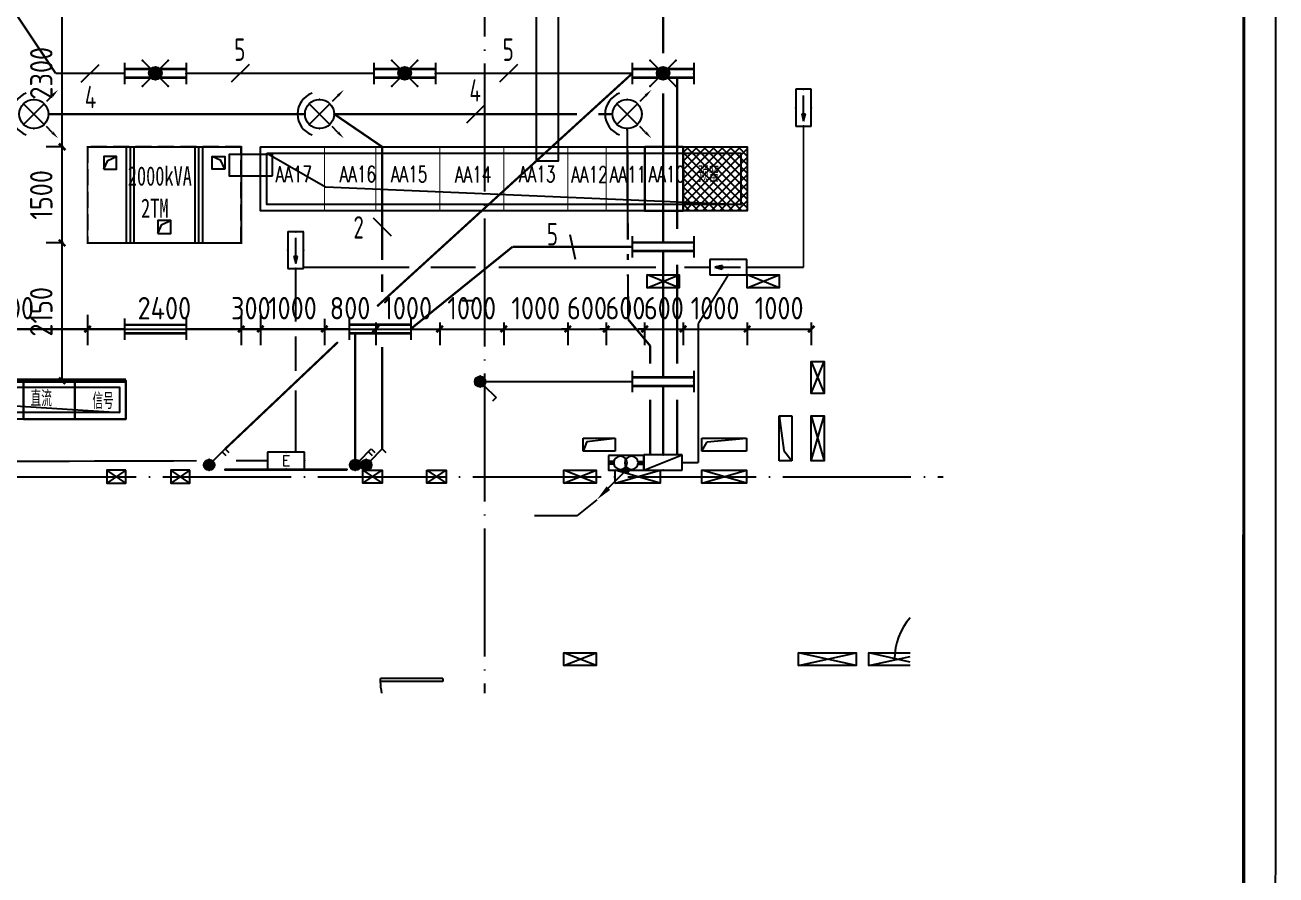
# Model space of a CAD drawing. Extents: x 115799 to 952918, y -190076 to 200966.
# Drawn here: x 257825 to 277358, y 133053 to 146325 of the extents above; entities that cross this region are included whole.
import ezdxf
from ezdxf.enums import TextEntityAlignment as Align

# ---------------------------------------------------------------- set-up
doc = ezdxf.new("R2010")
doc.units = 0
doc.header["$LTSCALE"] = 1000
doc.header["$MEASUREMENT"] = 0
doc.linetypes.add('DASH', pattern=[0.35, 0.25, -0.1])
doc.linetypes.add('DOTE', pattern=[2.42, 2, -0.2, 0.02, -0.2])
for name, color, linetype in [('$0$A-TECH_结构', 21, 'Continuous'), ('00-图签', 7, 'Continuous'), ('A-E_楼梯', 171, 'Continuous'), ('A-SUR_看线', 231, 'Continuous'), ('A_AXIS-轴线', 1, 'DOTE'), ('CZX', 60, 'Continuous'), ('DIM-照明', 3, 'Continuous'), ('DOOR_FIRE', 220, 'Continuous'), ('EQUIP-照明', 3, 'Continuous'), ('EQUIP-箱柜', 3, 'Continuous'), ('KANXIAN', 50, 'Continuous'), ('LVTRY', 6, 'Continuous'), ('LWIRE', 4, 'Continuous'), ('TEL_TEXT', 7, 'Continuous'), ('WIRE-应急', 1, 'DASH'), ('WIRE-照明', 1, 'Continuous'), ('变配电室位置', 220, 'Continuous'), ('看线', 241, 'Continuous'), ('设备', 21, 'Continuous'), ('集水坑&', 6, 'Continuous')]:
    doc.layers.add(name, color=color, linetype=linetype)
doc.styles.add('_TCH_LABEL', font='COMPLEX', dxfattribs={"bigfont": 'GBCBIG'})
doc.styles.add('_TEL_DIM', font='SIMPLEX.shx', dxfattribs={"width": 0.8, "height": 3.5, "bigfont": 'jd.shx'})
doc.styles.get("Standard").update_dxf_attribs({"font": 'gbenor.shx', "bigfont": 'gbcbig.shx'})
doc.styles.add('长仿宋', font='complex.shx', dxfattribs={"width": 0.7, "bigfont": 'jd.shx'})
doc.dimstyles.get("Standard").update_dxf_attribs({"dimscale": 100, "dimtxt": 3.5, "dimasz": 1, "dimexe": 2.5, "dimexo": 3, "dimgap": 1.5, "dimtad": 1, "dimdec": 0, "dimzin": 0, "dimdsep": 46, "dimtxsty": 'Standard', "dimblk": 'ARCHTICK', "dimcen": 0.09, "dimadec": 0, "dimazin": 0, "dimtfac": 1, "dimtdec": 0, "dimtix": 1, "dimtmove": 2, "dimatfit": 3, "dimfxl": 0, "dimtolj": 1, "dimtzin": 0, "dimarcsym": 0})

# ---------------------------------------------------------------- blocks, each defined once
blk = doc.blocks.new('111')
at = {"layer": '$0$A-TECH_结构', "color": 8}
for p, q in [((291609, 148222), (291609, 146722)), ((291729, 148222), (291729, 146722)), ((292679, 148222), (292679, 146722)), ((292799, 148222), (292799, 146722)), ((291609, 144422), (291609, 142922)), ((291729, 144422), (291729, 142922)), ((292679, 144422), (292679, 142922)), ((292799, 144422), (292799, 142922)), ((286028, 140942), (286404, 140702)), ((301804, 140222), (302004, 140222)), ((301804, 139522), (301804, 140222)), ((301804, 140222), (301877, 139680)), ((302004, 140222), (302004, 139522)), ((298744, 139672), (298744, 139872)), ((298744, 139872), (299244, 139872)), ((298802, 139821), (299244, 139872)), ((299244, 139872), (299244, 139672)), ((300594, 139672), (300594, 139872)), ((300594, 139872), (301294, 139872)), ((300677, 139815), (301294, 139872)), ((301294, 139872), (301294, 139672)), ((285904, 139672), (285904, 139772)), ((285904, 139772), (286104, 139772)), ((285930, 139744), (285904, 139672)), ((286104, 139672), (285904, 139672)), ((285930, 139744), (286104, 139772)), ((286104, 139772), (286104, 139672)), ((298802, 139821), (298744, 139672)), ((299244, 139672), (298744, 139672)), ((300594, 139672), (300677, 139815)), ((301294, 139672), (300594, 139672)), ((301877, 139680), (302004, 139522)), ((302004, 139522), (301804, 139522))]:
    blk.add_line(p, q, dxfattribs=at)
for points in [[(290204, 149222), (290204, 148422), (289404, 148422), (289404, 149222)], [(302104, 149222), (302104, 148422), (301304, 148422), (301304, 149222)], [(292104, 148072), (292304, 148072), (292304, 147872), (292104, 147872)], [(293704, 147722), (301304, 147722), (301304, 146722), (293704, 146722)], [(293804, 147622), (301204, 147622), (301204, 146822), (293804, 146822)], [(291259, 147072), (291459, 147072), (291459, 146872), (291259, 146872)], [(293149, 147072), (292949, 147072), (292949, 146872), (293149, 146872)], [(288474, 142652), (287024, 142652), (287024, 145852), (288474, 145852)], [(288374, 142752), (287124, 142752), (287124, 145752), (288374, 145752)], [(293704, 144422), (301304, 144422), (301304, 143422), (293704, 143422)], [(291259, 144072), (291459, 144072), (291459, 144272), (291259, 144272)], [(293149, 144072), (292949, 144072), (292949, 144272), (293149, 144272)], [(293804, 144322), (301204, 144322), (301204, 143522), (293804, 143522)], [(292104, 143072), (292304, 143072), (292304, 143272), (292104, 143272)], [(285904, 141852), (286404, 141852), (286404, 140702), (285904, 140702)], [(289203, 140772), (291603, 140772), (291603, 140172), (289203, 140172)], [(289303, 140672), (291503, 140672), (291503, 140272), (289303, 140272)]]:
    blk.add_lwpolyline(points, close=True, dxfattribs=at)
for points in [[(289404, 148422), (290060, 148566), (290204, 149222)], [(301304, 148422), (301960, 148566), (302104, 149222)], [(285884, 148752), (286954, 148752), (286954, 146652), (285884, 146652), (285884, 148752), (286088, 147023), (286954, 146652)], [(292104, 148072), (292167, 147933), (292304, 147872)], [(293804, 147622), (294720, 147097), (301204, 146822)], [(291259, 147072), (291322, 146933), (291459, 146872)], [(293149, 147072), (293086, 146933), (292949, 146872)], [(287124, 145752), (287879, 145127), (288374, 142752)], [(291259, 144072), (291322, 144211), (291459, 144272)], [(293149, 144072), (293086, 144211), (292949, 144272)], [(293804, 144322), (294720, 143797), (301204, 143522)], [(292104, 143072), (292167, 143211), (292304, 143272)], [(285904, 141852), (286028, 140942)], [(289303, 140672), (289627, 140395), (291503, 140272)]]:
    blk.add_lwpolyline(points, dxfattribs=at)
at = {"layer": 'A-E_楼梯'}
for p, q in [((285704, 136522), (285704, 135892)), ((287004, 136522), (285704, 136522)), ((287004, 136522), (287004, 135892)), ((287004, 136272), (285704, 136272)), ((287004, 136022), (285704, 136022))]:
    blk.add_line(p, q, dxfattribs=at)
at = {"layer": 'A-SUR_看线', "color": 8}
for p, q in [((291604, 139372), (291304, 139172)), ((291604, 139172), (291304, 139372)), ((292604, 139372), (292304, 139172)), ((292604, 139172), (292304, 139372)), ((295304, 139372), (295604, 139172)), ((295304, 139172), (295604, 139372)), ((296304, 139372), (296604, 139172)), ((296304, 139172), (296604, 139372))]:
    blk.add_line(p, q, dxfattribs=at)
for points in [[(299744, 142222), (299744, 142422), (300244, 142422), (300244, 142222), (299744, 142222), (300244, 142422)], [(300244, 142222), (299744, 142422)], [(301304, 142222), (301304, 142422), (301804, 142422), (301804, 142222), (301304, 142222), (301804, 142422)], [(301804, 142222), (301304, 142422)], [(302304, 141072), (302504, 141072), (302504, 140572), (302304, 140572), (302304, 141072), (302504, 140572)], [(302304, 140572), (302504, 141072)], [(302304, 140222), (302504, 140222), (302504, 139522), (302304, 139522), (302304, 140222), (302504, 139522)], [(302304, 139522), (302504, 140222)], [(298444, 139172), (298444, 139372), (298944, 139372), (298944, 139172), (298444, 139172), (298944, 139372)], [(298944, 139172), (298444, 139372)], [(299244, 139172), (299244, 139372), (299944, 139372), (299944, 139172), (299244, 139172), (299944, 139372)], [(299944, 139172), (299244, 139372)], [(300594, 139172), (300594, 139372), (301294, 139372), (301294, 139172), (300594, 139172), (301294, 139372)], [(301294, 139172), (300594, 139372)], [(298444, 136322), (298444, 136522), (298944, 136522), (298944, 136322), (298444, 136322), (298944, 136522)], [(298944, 136322), (298444, 136522)]]:
    blk.add_lwpolyline(points, dxfattribs=at)
for points in [[(291604, 139372), (291304, 139372), (291304, 139172), (291604, 139172)], [(292604, 139372), (292304, 139372), (292304, 139172), (292604, 139172)], [(295304, 139372), (295604, 139372), (295604, 139172), (295304, 139172)], [(296304, 139372), (296604, 139372), (296604, 139172), (296304, 139172)]]:
    blk.add_lwpolyline(points, close=True, dxfattribs=at)
at = {"layer": 'A_AXIS-轴线', "color": 8}
for p, q in [((288804, 150564), (288804, 135892)), ((297204, 150564), (297204, 135892)), ((284922, 148872), (304364, 148872)), ((291669, 148222), (291669, 146722)), ((292739, 148222), (292739, 146722)), ((291669, 144422), (291669, 142922)), ((292739, 144422), (292739, 142922)), ((285904, 141277), (285143, 141277)), ((284922, 139272), (304364, 139272))]:
    blk.add_line(p, q, dxfattribs=at)
at = {"layer": 'DOOR_FIRE', "extrusion": (0, 0, -1)}
for p, q in [((295579, 136072), (295579, 136122)), ((296554, 136122), (295579, 136122)), ((296554, 136072), (295579, 136072)), ((296554, 136122), (296554, 136072))]:
    blk.add_line(p, q, dxfattribs=at)
at = {"layer": 'DOOR_FIRE'}
blk.add_arc((304579, 136422), 975, 138.4104, 179.9999, dxfattribs=at)
at = {"layer": 'DOOR_FIRE', "extrusion": (0, 0, -1)}
blk.add_arc((-296554, 136097), 975, 347.8971, 358.5308, dxfattribs=at)
at = {"layer": 'KANXIAN'}
for points in [[(288254, 139372), (286354, 139372), (286354, 139392), (288254, 139392)], [(295054, 139372), (293154, 139372), (293154, 139392), (295054, 139392)]]:
    blk.add_lwpolyline(points, close=True, dxfattribs=at)
at = {"layer": '看线', "color": 8, "const_width": 50}
for points in [[(290004, 149222), (290004, 149022), (289604, 149022), (289604, 149222)], [(301904, 149222), (301904, 149022), (301504, 149022), (301504, 149222)]]:
    blk.add_lwpolyline(points, dxfattribs=at)
at = {"layer": '看线', "color": 8}
for points in [[(302304, 148372), (302704, 148372), (302704, 147572), (302304, 147572), (302304, 148372), (302704, 147572)], [(302704, 148372), (302304, 147572)], [(286004, 146352), (286904, 146352), (286904, 146652), (286004, 146652), (286004, 146352), (286904, 146652), (286904, 146352), (286004, 146652)], [(302104, 136324), (302104, 136524), (303004, 136524), (303004, 136324), (302104, 136324), (303004, 136524), (303004, 136324), (302104, 136524)], [(303204, 136322), (303204, 136522), (303850, 136522)], [(303850, 136378), (303204, 136522)], [(303850, 136322), (303204, 136322), (303850, 136465)]]:
    blk.add_lwpolyline(points, dxfattribs=at)
at = {"layer": '看线', "color": 8, "linetype": 'DASH'}
for points in [[(293404, 148222), (291004, 148222), (291004, 146722), (293404, 146722)], [(293404, 144422), (291004, 144422), (291004, 142922), (293404, 142922)]]:
    blk.add_lwpolyline(points, close=True, dxfattribs=at)
at = {"layer": '看线', "color": 8}
blk.add_lwpolyline([(285304, 141352), (285704, 141352), (285704, 141202), (285304, 141202)], close=True, dxfattribs=at)
at = {"layer": '集水坑&', "linetype": 'Continuous'}
blk.add_lwpolyline([(288404, 135892), (288404, 136322), (287204, 136322), (287204, 135892)], dxfattribs=at)
blk = doc.blocks.new('_ArchTick')
at = {"color": 0, "linetype": 'ByBlock', "const_width": 0.4}
blk.add_lwpolyline([(-0.5, -0.5), (0.5, 0.5)], dxfattribs=at)
blk = doc.blocks.new('*D21')
at = {"layer": 'Defpoints', "color": 0, "transparency": 16777216}
for p in [(256301, 142123), (258801, 142098), (258801, 141578)]:
    blk.add_point(p, dxfattribs=at)
at = {"layer": '看线', "color": 0, "lineweight": -2, "transparency": 16777216}
for p, q in [((256301, 141823), (256301, 141328)), ((258801, 141798), (258801, 141328)), ((256301, 141578), (258801, 141578))]:
    blk.add_line(p, q, dxfattribs=at)
at = {"layer": '看线', "color": 0, "lineweight": -2, "transparency": 16777216, "xscale": 100, "yscale": 100, "zscale": 100, "rotation": 180}
blk.add_blockref('_ArchTick', (256301, 141578), dxfattribs=at)
at = {"layer": '看线', "color": 0, "lineweight": -2, "transparency": 16777216, "xscale": 100, "yscale": 100, "zscale": 100}
blk.add_blockref('_ArchTick', (258801, 141578), dxfattribs=at)
at = {"layer": '看线', "color": 0, "transparency": 16777216, "insert": (257551, 141903), "char_height": 350, "attachment_point": 5}
blk.add_mtext('\\A1;2500', dxfattribs=at)
blk = doc.blocks.new('*D22')
at = {"layer": 'Defpoints', "color": 0, "transparency": 16777216}
for p in [(258801, 142098), (261201, 142098), (261201, 141578)]:
    blk.add_point(p, dxfattribs=at)
at = {"layer": '看线', "color": 0, "lineweight": -2, "transparency": 16777216}
for p, q in [((258801, 141798), (258801, 141328)), ((261201, 141798), (261201, 141328)), ((258801, 141578), (261201, 141578))]:
    blk.add_line(p, q, dxfattribs=at)
at = {"layer": '看线', "color": 0, "lineweight": -2, "transparency": 16777216, "xscale": 100, "yscale": 100, "zscale": 100, "rotation": 180}
blk.add_blockref('_ArchTick', (258801, 141578), dxfattribs=at)
at = {"layer": '看线', "color": 0, "lineweight": -2, "transparency": 16777216, "xscale": 100, "yscale": 100, "zscale": 100}
blk.add_blockref('_ArchTick', (261201, 141578), dxfattribs=at)
at = {"layer": '看线', "color": 0, "transparency": 16777216, "insert": (260001, 141903), "char_height": 350, "attachment_point": 5}
blk.add_mtext('\\A1;2400', dxfattribs=at)
blk = doc.blocks.new('*D23')
at = {"layer": 'Defpoints', "color": 0, "transparency": 16777216}
for p in [(261201, 142098), (261501, 142098), (261501, 141578)]:
    blk.add_point(p, dxfattribs=at)
at = {"layer": '看线', "color": 0, "lineweight": -2, "transparency": 16777216}
for p, q in [((261201, 141798), (261201, 141328)), ((261501, 141798), (261501, 141328)), ((261201, 141578), (261101, 141578)), ((261201, 141578), (261501, 141578)), ((261501, 141578), (261601, 141578))]:
    blk.add_line(p, q, dxfattribs=at)
at = {"layer": '看线', "color": 0, "lineweight": -2, "transparency": 16777216, "xscale": 100, "yscale": 100, "zscale": 100}
blk.add_blockref('_ArchTick', (261201, 141578), dxfattribs=at)
at = {"layer": '看线', "color": 0, "lineweight": -2, "transparency": 16777216, "xscale": 100, "yscale": 100, "zscale": 100, "rotation": 180}
blk.add_blockref('_ArchTick', (261501, 141578), dxfattribs=at)
at = {"layer": '看线', "color": 0, "transparency": 16777216, "insert": (261351, 141903), "char_height": 350, "attachment_point": 5}
blk.add_mtext('\\A1;300', dxfattribs=at)
blk = doc.blocks.new('*D24')
at = {"layer": 'Defpoints', "color": 0, "transparency": 16777216}
for p in [(261501, 142098), (262500, 142038), (262500, 141578)]:
    blk.add_point(p, dxfattribs=at)
at = {"layer": '看线', "color": 0, "lineweight": -2, "transparency": 16777216}
for p, q in [((261501, 141798), (261501, 141328)), ((262500, 141738), (262500, 141328)), ((261501, 141578), (262500, 141578))]:
    blk.add_line(p, q, dxfattribs=at)
at = {"layer": '看线', "color": 0, "lineweight": -2, "transparency": 16777216, "xscale": 100, "yscale": 100, "zscale": 100, "rotation": 180}
blk.add_blockref('_ArchTick', (261501, 141578), dxfattribs=at)
at = {"layer": '看线', "color": 0, "lineweight": -2, "transparency": 16777216, "xscale": 100, "yscale": 100, "zscale": 100}
blk.add_blockref('_ArchTick', (262500, 141578), dxfattribs=at)
at = {"layer": '看线', "color": 0, "transparency": 16777216, "insert": (262000, 141903), "char_height": 350, "attachment_point": 5}
blk.add_mtext('\\A1;1000', dxfattribs=at)
blk = doc.blocks.new('*D25')
at = {"layer": 'Defpoints', "color": 0, "transparency": 16777216}
for p in [(262500, 141979), (263300, 141979), (263300, 141578)]:
    blk.add_point(p, dxfattribs=at)
at = {"layer": '看线', "color": 0, "lineweight": -2, "transparency": 16777216}
for p, q in [((262500, 141679), (262500, 141328)), ((263300, 141679), (263300, 141328)), ((262500, 141578), (262400, 141578)), ((262500, 141578), (263300, 141578)), ((263300, 141578), (263400, 141578))]:
    blk.add_line(p, q, dxfattribs=at)
at = {"layer": '看线', "color": 0, "lineweight": -2, "transparency": 16777216, "xscale": 100, "yscale": 100, "zscale": 100}
blk.add_blockref('_ArchTick', (262500, 141578), dxfattribs=at)
at = {"layer": '看线', "color": 0, "lineweight": -2, "transparency": 16777216, "xscale": 100, "yscale": 100, "zscale": 100, "rotation": 180}
blk.add_blockref('_ArchTick', (263300, 141578), dxfattribs=at)
at = {"layer": '看线', "color": 0, "transparency": 16777216, "insert": (262900, 141903), "char_height": 350, "attachment_point": 5}
blk.add_mtext('\\A1;800', dxfattribs=at)
blk = doc.blocks.new('*D26')
at = {"layer": 'Defpoints', "color": 0, "transparency": 16777216}
for p in [(263300, 141979), (264300, 141979), (264300, 141578)]:
    blk.add_point(p, dxfattribs=at)
at = {"layer": '看线', "color": 0, "lineweight": -2, "transparency": 16777216}
for p, q in [((263300, 141679), (263300, 141328)), ((264300, 141679), (264300, 141328)), ((263300, 141578), (264300, 141578))]:
    blk.add_line(p, q, dxfattribs=at)
at = {"layer": '看线', "color": 0, "lineweight": -2, "transparency": 16777216, "xscale": 100, "yscale": 100, "zscale": 100, "rotation": 180}
blk.add_blockref('_ArchTick', (263300, 141578), dxfattribs=at)
at = {"layer": '看线', "color": 0, "lineweight": -2, "transparency": 16777216, "xscale": 100, "yscale": 100, "zscale": 100}
blk.add_blockref('_ArchTick', (264300, 141578), dxfattribs=at)
at = {"layer": '看线', "color": 0, "transparency": 16777216, "insert": (263800, 141903), "char_height": 350, "attachment_point": 5}
blk.add_mtext('\\A1;1000', dxfattribs=at)
blk = doc.blocks.new('*D27')
at = {"layer": 'Defpoints', "color": 0, "transparency": 16777216}
for p in [(264300, 141979), (265300, 141979), (265300, 141578)]:
    blk.add_point(p, dxfattribs=at)
at = {"layer": '看线', "color": 0, "lineweight": -2, "transparency": 16777216}
for p, q in [((264300, 141679), (264300, 141328)), ((265300, 141679), (265300, 141328)), ((264300, 141578), (265300, 141578))]:
    blk.add_line(p, q, dxfattribs=at)
at = {"layer": '看线', "color": 0, "lineweight": -2, "transparency": 16777216, "xscale": 100, "yscale": 100, "zscale": 100, "rotation": 180}
blk.add_blockref('_ArchTick', (264300, 141578), dxfattribs=at)
at = {"layer": '看线', "color": 0, "lineweight": -2, "transparency": 16777216, "xscale": 100, "yscale": 100, "zscale": 100}
blk.add_blockref('_ArchTick', (265300, 141578), dxfattribs=at)
at = {"layer": '看线', "color": 0, "transparency": 16777216, "insert": (264800, 141903), "char_height": 350, "attachment_point": 5}
blk.add_mtext('\\A1;1000', dxfattribs=at)
blk = doc.blocks.new('*D28')
at = {"layer": 'Defpoints', "color": 0, "transparency": 16777216}
for p in [(265300, 141979), (266300, 141979), (266300, 141578)]:
    blk.add_point(p, dxfattribs=at)
at = {"layer": '看线', "color": 0, "lineweight": -2, "transparency": 16777216}
for p, q in [((265300, 141679), (265300, 141328)), ((266300, 141679), (266300, 141328)), ((265300, 141578), (266300, 141578))]:
    blk.add_line(p, q, dxfattribs=at)
at = {"layer": '看线', "color": 0, "lineweight": -2, "transparency": 16777216, "xscale": 100, "yscale": 100, "zscale": 100, "rotation": 180}
blk.add_blockref('_ArchTick', (265300, 141578), dxfattribs=at)
at = {"layer": '看线', "color": 0, "lineweight": -2, "transparency": 16777216, "xscale": 100, "yscale": 100, "zscale": 100}
blk.add_blockref('_ArchTick', (266300, 141578), dxfattribs=at)
at = {"layer": '看线', "color": 0, "transparency": 16777216, "insert": (265800, 141903), "char_height": 350, "attachment_point": 5}
blk.add_mtext('\\A1;1000', dxfattribs=at)
blk = doc.blocks.new('*D29')
at = {"layer": 'Defpoints', "color": 0, "transparency": 16777216}
for p in [(266300, 141979), (266900, 141979), (266900, 141578)]:
    blk.add_point(p, dxfattribs=at)
at = {"layer": '看线', "color": 0, "lineweight": -2, "transparency": 16777216}
for p, q in [((266300, 141679), (266300, 141328)), ((266900, 141679), (266900, 141328)), ((266300, 141578), (266200, 141578)), ((266300, 141578), (266900, 141578)), ((266900, 141578), (267000, 141578))]:
    blk.add_line(p, q, dxfattribs=at)
at = {"layer": '看线', "color": 0, "lineweight": -2, "transparency": 16777216, "xscale": 100, "yscale": 100, "zscale": 100}
blk.add_blockref('_ArchTick', (266300, 141578), dxfattribs=at)
at = {"layer": '看线', "color": 0, "lineweight": -2, "transparency": 16777216, "xscale": 100, "yscale": 100, "zscale": 100, "rotation": 180}
blk.add_blockref('_ArchTick', (266900, 141578), dxfattribs=at)
at = {"layer": '看线', "color": 0, "transparency": 16777216, "insert": (266600, 141903), "char_height": 350, "attachment_point": 5}
blk.add_mtext('\\A1;600', dxfattribs=at)
blk = doc.blocks.new('*D30')
at = {"layer": 'Defpoints', "color": 0, "transparency": 16777216}
for p in [(266900, 141979), (267500, 141979), (267500, 141578)]:
    blk.add_point(p, dxfattribs=at)
at = {"layer": '看线', "color": 0, "lineweight": -2, "transparency": 16777216}
for p, q in [((266900, 141679), (266900, 141328)), ((267500, 141679), (267500, 141328)), ((266900, 141578), (266800, 141578)), ((266900, 141578), (267500, 141578)), ((267500, 141578), (267600, 141578))]:
    blk.add_line(p, q, dxfattribs=at)
at = {"layer": '看线', "color": 0, "lineweight": -2, "transparency": 16777216, "xscale": 100, "yscale": 100, "zscale": 100}
blk.add_blockref('_ArchTick', (266900, 141578), dxfattribs=at)
at = {"layer": '看线', "color": 0, "lineweight": -2, "transparency": 16777216, "xscale": 100, "yscale": 100, "zscale": 100, "rotation": 180}
blk.add_blockref('_ArchTick', (267500, 141578), dxfattribs=at)
at = {"layer": '看线', "color": 0, "transparency": 16777216, "insert": (267200, 141903), "char_height": 350, "attachment_point": 5}
blk.add_mtext('\\A1;600', dxfattribs=at)
blk = doc.blocks.new('*D31')
at = {"layer": 'Defpoints', "color": 0, "transparency": 16777216}
for p in [(267500, 141979), (268100, 141979), (268100, 141578)]:
    blk.add_point(p, dxfattribs=at)
at = {"layer": '看线', "color": 0, "lineweight": -2, "transparency": 16777216}
for p, q in [((267500, 141679), (267500, 141328)), ((268100, 141679), (268100, 141328)), ((267500, 141578), (267400, 141578)), ((267500, 141578), (268100, 141578)), ((268100, 141578), (268200, 141578))]:
    blk.add_line(p, q, dxfattribs=at)
at = {"layer": '看线', "color": 0, "lineweight": -2, "transparency": 16777216, "xscale": 100, "yscale": 100, "zscale": 100}
blk.add_blockref('_ArchTick', (267500, 141578), dxfattribs=at)
at = {"layer": '看线', "color": 0, "lineweight": -2, "transparency": 16777216, "xscale": 100, "yscale": 100, "zscale": 100, "rotation": 180}
blk.add_blockref('_ArchTick', (268100, 141578), dxfattribs=at)
at = {"layer": '看线', "color": 0, "transparency": 16777216, "insert": (267800, 141903), "char_height": 350, "attachment_point": 5}
blk.add_mtext('\\A1;600', dxfattribs=at)
blk = doc.blocks.new('*D32')
at = {"layer": 'Defpoints', "color": 0, "transparency": 16777216}
for p in [(268100, 141979), (269100, 141979), (269100, 141578)]:
    blk.add_point(p, dxfattribs=at)
at = {"layer": '看线', "color": 0, "lineweight": -2, "transparency": 16777216}
for p, q in [((268100, 141679), (268100, 141328)), ((269100, 141679), (269100, 141328)), ((268100, 141578), (269100, 141578))]:
    blk.add_line(p, q, dxfattribs=at)
at = {"layer": '看线', "color": 0, "lineweight": -2, "transparency": 16777216, "xscale": 100, "yscale": 100, "zscale": 100, "rotation": 180}
blk.add_blockref('_ArchTick', (268100, 141578), dxfattribs=at)
at = {"layer": '看线', "color": 0, "lineweight": -2, "transparency": 16777216, "xscale": 100, "yscale": 100, "zscale": 100}
blk.add_blockref('_ArchTick', (269100, 141578), dxfattribs=at)
at = {"layer": '看线', "color": 0, "transparency": 16777216, "insert": (268600, 141903), "char_height": 350, "attachment_point": 5}
blk.add_mtext('\\A1;1000', dxfattribs=at)
blk = doc.blocks.new('*D33')
at = {"layer": 'Defpoints', "color": 0, "transparency": 16777216}
for p in [(269100, 141979), (270101, 141979), (270101, 141578)]:
    blk.add_point(p, dxfattribs=at)
at = {"layer": '看线', "color": 0, "lineweight": -2, "transparency": 16777216}
for p, q in [((269100, 141679), (269100, 141328)), ((270101, 141679), (270101, 141328)), ((269100, 141578), (270101, 141578))]:
    blk.add_line(p, q, dxfattribs=at)
at = {"layer": '看线', "color": 0, "lineweight": -2, "transparency": 16777216, "xscale": 100, "yscale": 100, "zscale": 100, "rotation": 180}
blk.add_blockref('_ArchTick', (269100, 141578), dxfattribs=at)
at = {"layer": '看线', "color": 0, "lineweight": -2, "transparency": 16777216, "xscale": 100, "yscale": 100, "zscale": 100}
blk.add_blockref('_ArchTick', (270101, 141578), dxfattribs=at)
at = {"layer": '看线', "color": 0, "transparency": 16777216, "insert": (269600, 141903), "char_height": 350, "attachment_point": 5}
blk.add_mtext('\\A1;1000', dxfattribs=at)
blk = doc.blocks.new('*D34')
at = {"layer": 'Defpoints', "color": 0, "transparency": 16777216}
for p in [(258404, 142922), (258727, 142922), (258727, 140772)]:
    blk.add_point(p, dxfattribs=at)
at = {"layer": '看线', "color": 0, "lineweight": -2, "transparency": 16777216}
for p, q in [((258427, 142922), (258154, 142922)), ((258404, 140772), (258404, 142922)), ((258427, 140772), (258154, 140772))]:
    blk.add_line(p, q, dxfattribs=at)
at = {"layer": '看线', "color": 0, "lineweight": -2, "transparency": 16777216, "xscale": 100, "yscale": 100, "zscale": 100}
for p, rotation in [((258404, 142922), 90), ((258404, 140772), 270)]:
    blk.add_blockref('_ArchTick', p, dxfattribs=dict(at, rotation=rotation))
at = {"layer": '看线', "color": 0, "transparency": 16777216, "insert": (258079, 141847), "char_height": 350, "attachment_point": 5, "rotation": 90}
blk.add_mtext('\\A1;2150', dxfattribs=at)
blk = doc.blocks.new('*D35')
at = {"layer": 'Defpoints', "color": 0, "transparency": 16777216}
for p in [(258404, 144422), (258727, 144422), (258727, 142922)]:
    blk.add_point(p, dxfattribs=at)
at = {"layer": '看线', "color": 0, "lineweight": -2, "transparency": 16777216}
for p, q in [((258427, 144422), (258154, 144422)), ((258404, 142922), (258404, 144422)), ((258427, 142922), (258154, 142922))]:
    blk.add_line(p, q, dxfattribs=at)
at = {"layer": '看线', "color": 0, "lineweight": -2, "transparency": 16777216, "xscale": 100, "yscale": 100, "zscale": 100}
for p, rotation in [((258404, 144422), 90), ((258404, 142922), 270)]:
    blk.add_blockref('_ArchTick', p, dxfattribs=dict(at, rotation=rotation))
at = {"layer": '看线', "color": 0, "transparency": 16777216, "insert": (258079, 143672), "char_height": 350, "attachment_point": 5, "rotation": 90}
blk.add_mtext('\\A1;1500', dxfattribs=at)
blk = doc.blocks.new('*D36')
at = {"layer": 'Defpoints', "color": 0, "transparency": 16777216}
for p in [(258404, 146722), (258727, 146722), (258727, 144422)]:
    blk.add_point(p, dxfattribs=at)
at = {"layer": '看线', "color": 0, "lineweight": -2, "transparency": 16777216}
for p, q in [((258427, 146722), (258154, 146722)), ((258404, 144422), (258404, 146722)), ((258427, 144422), (258154, 144422))]:
    blk.add_line(p, q, dxfattribs=at)
at = {"layer": '看线', "color": 0, "lineweight": -2, "transparency": 16777216, "xscale": 100, "yscale": 100, "zscale": 100}
for p, rotation in [((258404, 146722), 90), ((258404, 144422), 270)]:
    blk.add_blockref('_ArchTick', p, dxfattribs=dict(at, rotation=rotation))
at = {"layer": '看线', "color": 0, "transparency": 16777216, "insert": (258079, 145572), "char_height": 350, "attachment_point": 5, "rotation": 90}
blk.add_mtext('\\A1;2300', dxfattribs=at)
blk = doc.blocks.new('$equip$00001160')
for p, q in [((-1.2, 0.417), (-1.2, -0.417)), ((-1.2, 0.167), (1.2, 0.167)), ((1.2, 0.417), (1.2, -0.417)), ((-1.2, -0.167), (1.2, -0.167))]:
    blk.add_line(p, q)
at = {"const_width": 0.1}
for points in [[(-1.2, 0.167), (1.2, 0.167)], [(-1.2, -0.167), (1.2, -0.167)]]:
    blk.add_lwpolyline(points, dxfattribs=at)
at = {"layer": 'EQUIP-照明'}
for p in [(-1.2, 0), (0, 0.167), (1.2, 0), (0, -0.167)]:
    blk.add_point(p, dxfattribs=at)
at = {"layer": 'EQUIP-照明', "flags": 9}
blk.add_attdef('A', (0, 0), '', height=0.00002, dxfattribs=at)
blk = doc.blocks.new('$equip$00002603')
blk.add_hatch(color=256).paths.add_polyline_path([(0.25, 0.5, 1), (-0.25, 0.5, 1)])
for p, q in [((-0.5, 1), (-0.177, 0.677)), ((0.5, 1), (0.177, 0.677)), ((-0.177, 0.323), (-0.5, 0)), ((0.177, 0.323), (0.5, 0))]:
    blk.add_line(p, q)
blk.add_circle((0, 0.5), 0.25)
for p in [(-0.5, 1), (0.5, 1), (-0.5, 0), (0.5, 0)]:
    blk.add_point(p)
at = {"color": 7, "style": '_TEL_DIM', "flags": 1}
blk.add_attdef('A', text='', height=0.000025, dxfattribs=at).set_placement((0, 0), align=Align.MIDDLE_CENTER)
blk = doc.blocks.new('$equip$00001962')
for p, q in [((0.147, 0.356), (0.625, 0.833)), ((0.625, 0.833), (0.766, 0.692))]:
    blk.add_line(p, q)
blk.add_circle((0, 0.208), 0.208)
for p in [(-0.208, 0.208), (0, 0.417), (0, 0), (0.208, 0.208)]:
    blk.add_point(p)
for points in [[(-0.18, 0.313), (0.18, 0.313), (-0.208, 0.208), (0.208, 0.208)], [(-0.18, 0.104), (0.18, 0.104), (-0.208, 0.208), (0.208, 0.208)], [(-0.104, 0.389), (0.104, 0.389), (-0.18, 0.313), (0.18, 0.313)], [(-0.104, 0.028), (0.104, 0.028), (-0.18, 0.104), (0.18, 0.104)], [(0, 0.417), (0, 0.417), (-0.104, 0.389), (0.104, 0.389)], [(0, 0), (0, 0), (-0.104, 0.028), (0.104, 0.028)]]:
    blk.add_solid(points)
at = {"layer": 'TEL_TEXT', "style": '_TEL_DIM', "flags": 1}
blk.add_attdef('A', text='', height=0.00002, dxfattribs=at).set_placement((0, 0), align=Align.MIDDLE_CENTER)
blk = doc.blocks.new('$equip$00001416')
for p, q in [((0.75, 0.6), (-0.75, 0.6)), ((-0.75, 0), (0.75, 0.6)), ((-0.75, 0.6), (-0.75, 0)), ((0.75, 0), (0.75, 0.6)), ((-0.75, 0), (0.75, 0))]:
    blk.add_line(p, q)
for p in [(0, 0.6), (-0.75, 0.3), (0, 0), (0.75, 0.3)]:
    blk.add_point(p)
at = {"style": '_TCH_LABEL', "flags": 9}
blk.add_attdef('A', (0, 0), '', height=0.00002, dxfattribs=at)
blk = doc.blocks.new('$equip$00001963')
for p, q in [((0.147, 0.356), (0.625, 0.833)), ((0.512, 0.72), (0.653, 0.579)), ((0.625, 0.833), (0.766, 0.692))]:
    blk.add_line(p, q)
blk.add_circle((0, 0.208), 0.208)
for p in [(-0.208, 0.208), (0, 0.417), (0, 0), (0.208, 0.208)]:
    blk.add_point(p)
for points in [[(-0.18, 0.313), (0.18, 0.313), (-0.208, 0.208), (0.208, 0.208)], [(-0.18, 0.104), (0.18, 0.104), (-0.208, 0.208), (0.208, 0.208)], [(-0.104, 0.389), (0.104, 0.389), (-0.18, 0.313), (0.18, 0.313)], [(-0.104, 0.028), (0.104, 0.028), (-0.18, 0.104), (0.18, 0.104)], [(0, 0.417), (0, 0.417), (-0.104, 0.389), (0.104, 0.389)], [(0, 0), (0, 0), (-0.104, 0.028), (0.104, 0.028)]]:
    blk.add_solid(points)
at = {"layer": 'TEL_TEXT', "style": '_TEL_DIM', "flags": 1}
blk.add_attdef('A', text='', height=0.00002, dxfattribs=at).set_placement((0, 0), align=Align.MIDDLE_CENTER)
blk = doc.blocks.new('$TelecSys$00000095')
blk.add_line((0.4, 0.4), (-0.4, -0.4))
at = {"width": 0.8}
blk.add_attdef('N', text='', height=1, dxfattribs=at).set_placement((-0.017, 1.056), align=Align.MIDDLE)
blk = doc.blocks.new('$equip$00002534')
for p, q in [((-0.72, 0.66), (-0.72, 0)), ((0.72, 0.66), (-0.72, 0.66)), ((0.72, 0), (0.72, 0.66)), ((-0.72, 0), (0.72, 0))]:
    blk.add_line(p, q)
at = {"const_width": 0.04}
blk.add_lwpolyline([(-0.72, 0.66), (-0.72, 0), (0.72, 0), (0.72, 0.66), (-0.72, 0.66), (-0.72, 0)], dxfattribs=at)
for p in [(0, 0.66), (-0.72, 0.33), (0, 0), (0.72, 0.33)]:
    blk.add_point(p)
at = {"color": 7, "style": '_TEL_DIM'}
blk.add_attdef('$TEXT$', text='', height=0.4, dxfattribs=at).set_placement((0, 0.33), align=Align.MIDDLE_CENTER)
at = {"color": 7, "style": '_TEL_DIM', "flags": 1}
blk.add_attdef('A', text='', height=0.00002, dxfattribs=at).set_placement((0, 0), align=Align.MIDDLE_CENTER)
blk = doc.blocks.new('$equip$00002541')
blk.add_hatch(color=256).paths.add_polyline_path([(-0.24, 0.372), (-0.528, 0.3), (-0.24, 0.228)])
for p, q in [((-0.72, 0.6), (-0.72, 0)), ((0.72, 0.6), (-0.72, 0.6)), ((0.72, 0), (0.72, 0.6)), ((-0.72, 0), (0.72, 0)), ((-0.24, 0.372), (-0.528, 0.3)), ((-0.528, 0.3), (-0.24, 0.228)), ((-0.24, 0.372), (-0.24, 0.228))]:
    blk.add_line(p, q)
at = {"color": 7}
blk.add_line((-0.48, 0.3), (0.48, 0.3), dxfattribs=at)
at = {"const_width": 0.04}
blk.add_lwpolyline([(-0.72, 0.6), (-0.72, 0), (0.72, 0), (0.72, 0.6), (-0.72, 0.6), (-0.72, 0)], dxfattribs=at)
for p in [(0, 0.6), (-0.72, 0.3), (0, 0), (0.72, 0.3)]:
    blk.add_point(p)
at = {"color": 7, "style": '_TEL_DIM', "flags": 1}
blk.add_attdef('A', text='', height=0.00002, dxfattribs=at).set_placement((0, 0), align=Align.MIDDLE_CENTER)
blk = doc.blocks.new('A$C34FC1CB0')
at = {"lineweight": 60}
for p, q in [((113, 146), (0, 146)), ((587, 146), (687, 146))]:
    blk.add_line(p, q, dxfattribs=at)
blk.add_lwpolyline([(687, 289), (687, 0), (0, 0), (0, 289)], close=True)
at = {"color": 7}
for centre in [(243, 146), (457, 146)]:
    blk.add_circle(centre, 130, dxfattribs=at)
blk = doc.blocks.new('$TelecSys$00000080')
for p, q in [((-0.7, -0.7), (0, 0)), ((0.104, 0.104), (0.104, 0.104)), ((-0.104, -0.104), (-0.104, -0.104))]:
    blk.add_line(p, q)
at = {"const_width": 0.142}
blk.add_lwpolyline([(0.071, 0, 1), (-0.071, 0, 1)], format="xyb", close=True, dxfattribs=at)
blk.add_solid([(-0.63, -0.77), (-0.77, -0.63), (-1.15, -1.15)])
at = {"width": 0.8, "flags": 9}
blk.add_attdef('A', (0, 0), '', height=0.00002, rotation=180, dxfattribs=at)
blk = doc.blocks.new('$equip$00001201')
for p, q in [((0.441, 0.441), (0.3, 0.3)), ((-0.247, 0.247), (0.247, -0.247)), ((0.247, 0.247), (-0.247, -0.247)), ((0.441, -0.441), (0.3, -0.3))]:
    blk.add_line(p, q)
blk.add_circle((0, 0), 0.35)
blk.add_arc((0, 0), 0.532, 109.9831, 250.0169)
for p in [(0, 0.35), (-0.532, 0), (0.35, 0), (0, -0.35)]:
    blk.add_point(p)
for points in [[(0.418, 0.465), (0.465, 0.418), (0.583, 0.583)], [(0.418, -0.465), (0.465, -0.418), (0.583, -0.583)]]:
    blk.add_solid(points)
at = {"flags": 9}
blk.add_attdef('A', (0, 0), '', height=0.00002, dxfattribs=at)

msp = doc.modelspace()

# ---------------------------------------------------------------- hatches: boundary and pattern name
at = {"layer": 'LVTRY'}
h = msp.add_hatch(dxfattribs=at)
h.set_pattern_fill('ANSI37', color=8, scale=30, angle=90, style=0)
h.set_pattern_definition([(135, (796882.78, -998560.64), (-67.351921, -67.351921), []), (225, (796882.78, -998560.64), (67.351921, -67.351921), [])])
h.paths.add_polyline_path([(269100.5, 143421.9), (269100.5, 144421.9), (268681.2, 144421.9), (268239.9, 144421.9), (268100.5, 144421.9), (268100.5, 143421.9)])

# ---------------------------------------------------------------- linework, layer by layer
at = {"color": 8, "linetype": 'Continuous', "const_width": 15}
for points in [[(261500.5, 144421.9), (262500.5, 144421.9), (262500.5, 143421.9), (261500.5, 143421.9)], [(262500.5, 144421.9), (263300.5, 144421.9), (263300.5, 143421.9), (262500.5, 143421.9)], [(263300.5, 144421.9), (264300.5, 144421.9), (264300.5, 143421.9), (263300.5, 143421.9)], [(264300.5, 144421.9), (265300.5, 144421.9), (265300.5, 143421.9), (264300.5, 143421.9)], [(265300.5, 144421.9), (266300.5, 144421.9), (266300.5, 143421.9), (265300.5, 143421.9)], [(266300.5, 144421.9), (266900.5, 144421.9), (266900.5, 143421.9), (266300.5, 143421.9)], [(266900.5, 144421.9), (267500.5, 144421.9), (267500.5, 143421.9), (266900.5, 143421.9)], [(267500.5, 144421.9), (268100.5, 144421.9), (268100.5, 143421.9), (267500.5, 143421.9)], [(267500.5, 144421.9), (268100.5, 144421.9), (268100.5, 143421.9), (267500.5, 143421.9)], [(268100.5, 144421.9), (269100.5, 144421.9), (269100.5, 143421.9), (268100.5, 143421.9)], [(268100.5, 144421.9), (269100.5, 144421.9), (269100.5, 143421.9), (268100.5, 143421.9)]]:
    msp.add_lwpolyline(points, close=True, dxfattribs=at)
at = {"layer": '00-图签'}
msp.add_lwpolyline([(247649.2, 112028.2), (277349.2, 112028.2), (277357.5, 154078.2), (247657.5, 154078.2)], close=True, dxfattribs=at)
at = {"layer": '00-图签', "const_width": 50}
msp.add_lwpolyline([(248149.2, 112528.2), (276849.2, 112528.2), (276857.5, 152828.2), (248157.5, 152828.2)], close=True, dxfattribs=at)
at = {"layer": 'CZX', "color": 8, "const_width": 75}
msp.add_lwpolyline([(259400.5, 140771.9), (257000.5, 140771.9)], dxfattribs=at)
at = {"layer": 'DIM-照明'}
for points in [[(266752.6, 138911.9), (266443.5, 138663.5)], [(266443.5, 138663.5), (265777.8, 138663.5)]]:
    msp.add_lwpolyline(points, dxfattribs=at)
at = {"layer": 'WIRE-应急', "linetype": 'DASH', "const_width": 30}
for points in [[(269980.6, 144745.8), (269980.6, 142541.9)], [(262051, 142522), (262051, 141690.5)], [(263823.1, 142541.9), (262171, 142541.9)], [(264861.7, 142541.9), (264156.8, 142541.9)], [(267675, 142541.9), (265220, 142541.9)], [(268518, 142541.9), (268121.5, 142541.9)], [(268339.5, 141666), (268806, 142421.9)], [(269094, 142541.9), (269980.6, 142541.9)], [(268339.5, 139491.9), (268339.5, 141666)], [(262051, 141465.5), (262051, 140924.4)], [(262051, 140619.8), (262051, 139655.9)], [(255388.5, 139503.9), (260503.7, 139520.3)], [(261118.6, 139522.3), (261612.5, 139523.9)], [(268087.5, 139491.9), (268339.5, 139491.9)]]:
    msp.add_lwpolyline(points, dxfattribs=at)
at = {"layer": 'WIRE-照明', "linetype": 'Continuous', "const_width": 35}
for points in [[(267788.1, 145883), (267788.5, 148180)], [(258303, 145570), (257483, 146797.4)], [(259380.5, 145570), (258303, 145570)], [(260340.5, 145570), (263273.5, 145570)], [(263323.7, 141933.8), (267307.5, 145570)], [(264233.5, 145570), (267307.5, 145570)], [(268009, 143141.2), (268009, 145503.3)], [(267787.5, 142928.7), (267787.9, 145258)], [(258190.8, 144934.5), (262196.9, 144934.5)], [(262651.4, 144934.5), (266444.4, 144934.5)], [(263403, 144421.9), (262651.4, 144934.5)], [(266778.1, 144934.5), (267000.3, 144934.5)], [(267228.6, 144707.2), (267236.5, 142974.5)], [(263403, 142654.4), (263403, 144421.9)], [(263846.5, 141578), (265437.5, 142862)], [(267307.5, 142862), (265437.5, 142862)], [(267787.5, 142795.3), (267787.5, 140823)], [(267237.5, 142749.5), (267238, 142654.4)], [(268009, 141035.5), (268009, 142582.8)], [(263403, 142158.5), (263403, 142429.4)], [(267239, 142429.4), (267242.2, 141728)], [(267586.5, 141315.5), (267242.2, 141728)], [(256015.5, 141576.8), (259380.5, 141576.8)], [(262886.5, 141578), (260340.5, 141578)], [(262981.5, 139538.5), (262981.5, 141511.4)], [(260949.5, 139705.2), (262711.3, 141374.8)], [(263403, 139705.2), (263403, 141298.9)], [(267586.5, 141035.5), (267586.5, 141315.5)], [(267307.5, 140756.3), (265014, 140756.3)], [(267787.5, 139611.9), (267787.5, 140689.7)], [(267586.5, 139611.9), (267586.5, 140477.2)], [(268009, 139611.9), (268009, 140477.2)]]:
    msp.add_lwpolyline(points, dxfattribs=at)
at = {"layer": '变配电室位置', "color": 8, "lineweight": 30, "ltscale": 0.5}
for points in [[(267500.5, 144421.9), (268100.5, 144421.9), (268100.5, 143421.9), (267500.5, 143421.9)], [(267500.5, 144421.9), (268100.5, 144421.9), (268100.5, 143421.9), (267500.5, 143421.9)], [(257800.5, 140771.9), (257800.5, 140171.9), (258600.5, 140171.9), (258600.5, 140771.9)], [(257800.5, 140771.9), (257800.5, 140171.9), (258600.5, 140171.9), (258600.5, 140771.9)], [(258600.5, 140771.9), (258600.5, 140171.9), (259400.5, 140171.9), (259400.5, 140771.9)], [(258600.5, 140771.9), (258600.5, 140171.9), (259400.5, 140171.9), (259400.5, 140771.9)]]:
    msp.add_lwpolyline(points, close=True, dxfattribs=at)
at = {"layer": '看线', "color": 8}
msp.add_line((264650.5, 142021.9), (264850.5, 142021.9), dxfattribs=at)
for points in [[(265813.3, 146914.5), (266150.5, 146914.5), (266150.5, 144198.5), (265813.3, 144198.5)], [(261690.7, 143967.4), (261690.7, 144304.6), (261010.4, 144304.6), (261010.4, 143967.4)]]:
    msp.add_lwpolyline(points, close=True, dxfattribs=at)
at = {"layer": '设备', "color": 8, "ltscale": 1000, "const_width": 30}
msp.add_lwpolyline([(261200.5, 144421.9), (258800.5, 144421.9), (258800.5, 142921.9), (261200.5, 142921.9)], close=True, dxfattribs=at)
msp.add_lwpolyline([(261200.5, 144421.9), (258800.5, 144421.9), (258800.5, 142921.9), (261200.5, 142921.9)], close=True, dxfattribs=at)

# ---------------------------------------------------------------- block references
msp.add_blockref('111', (-32203.5, 0))
at = {"layer": 'DIM-照明'}
ref = msp.add_blockref('$TelecSys$00000095', (261184, 145570), dxfattribs=dict(at, xscale=350, yscale=350, zscale=350, rotation=1.304658298564668e-05))
ref.add_attrib('N', '5', dxfattribs={"layer": '0', "color": 7, "height": 350, "width": 0.8}).set_placement((261177.9, 145939.4), align=Align.MIDDLE)
ref = msp.add_blockref('$TelecSys$00000095', (265376, 145570), dxfattribs=dict(at, xscale=350.0000000000001, yscale=350.0000000000001, zscale=350.0000000000001, rotation=0.000150430143993))
ref.add_attrib('N', '5', dxfattribs={"layer": '0', "color": 7, "height": 350, "width": 0.8}).set_placement((265369.9, 145939.4), align=Align.MIDDLE)
ref = msp.add_blockref('$TelecSys$00000095', (258841.7, 145570), dxfattribs=dict(at, xscale=350, yscale=350, zscale=350, rotation=180))
ref.add_attrib('N', '4', dxfattribs={"layer": '0', "color": 7, "height": 350, "width": 0.8}).set_placement((258847.8, 145200.6), align=Align.MIDDLE)
ref = msp.add_blockref('$TelecSys$00000095', (264859, 144934.5), dxfattribs=dict(at, xscale=350, yscale=350, zscale=350))
ref.add_attrib('N', '4', dxfattribs={"layer": '0', "color": 7, "height": 350, "width": 0.8}).set_placement((264852.9, 145303.9), align=Align.MIDDLE)
ref = msp.add_blockref('$TelecSys$00000095', (263403, 143171.5), dxfattribs=dict(at, xscale=350, yscale=350, zscale=350, rotation=90.00000000000756))
ref.add_attrib('N', '2', dxfattribs={"layer": '0', "color": 7, "height": 350, "width": 0.8}).set_placement((263033.6, 143165.4), align=Align.MIDDLE)
ref = msp.add_blockref('$TelecSys$00000095', (266372.5, 142862), dxfattribs=dict(at, xscale=349.9999999999999, yscale=349.9999999999999, zscale=349.9999999999999, rotation=56.99445460782803))
ref.add_attrib('N', '5', dxfattribs={"layer": '0', "color": 7, "height": 350, "width": 0.8}).set_placement((266059.4, 143058.1), align=Align.MIDDLE)
at = {"layer": 'EQUIP-照明'}
for name, p, xscale, yscale, zscale in [('$equip$00001160', (259860.5, 145570), 400, 400, 400), ('$equip$00002603', (259860.5, 145370.5), 400, 400, 400), ('$equip$00001160', (263753.5, 145570), 400, 400, 400), ('$equip$00002603', (263753.5, 145370.5), 400, 400, 400), ('$equip$00001160', (267787.5, 145570), 400, 400, 400), ('$equip$00002603', (267787.5, 145370.5), 400, 400, 400), ('$equip$00001201', (257963.5, 144934.5), 649.9999999999999, 649.9999999999999, 649.9999999999999), ('$equip$00001201', (262424.1, 144934.5), 649.9999999999999, 649.9999999999999, 649.9999999999999), ('$equip$00001201', (267227.5, 144934.5), 649.9999999999999, 649.9999999999999, 649.9999999999999), ('$equip$00001160', (267787.5, 142862), 400, 400, 400), ('$equip$00002541', (268806, 142421.9), 400, 400, 400), ('$equip$00001160', (259860.5, 141576.8), 400, 400, 400), ('$equip$00001160', (263366.5, 141578), 400, 400, 400), ('$equip$00001160', (267787.5, 140756.3), 400, 400, 400), ('$equip$00001963', (260699.5, 139371.9), 400, 400, 400), ('$equip$00001963', (262981.5, 139371.9), 400, 400, 400), ('$equip$00001962', (263153, 139371.9), 400, 400, 400)]:
    msp.add_blockref(name, p, dxfattribs=dict(at, xscale=xscale, yscale=yscale, zscale=zscale))
at = {"layer": 'EQUIP-照明', "xscale": 400, "yscale": 400, "zscale": 400}
for name, p, rotation in [('$equip$00002541', (270100.6, 145033.8), 90), ('$equip$00002541', (262171, 142810), 90), ('$equip$00001962', (264847.3, 140756.3), 270)]:
    msp.add_blockref(name, p, dxfattribs=dict(at, rotation=rotation))
msp.add_blockref('$equip$00002534', (261900.5, 139391.9), dxfattribs=at).add_auto_attribs({'$TEXT$': 'E'})
at = {"layer": 'EQUIP-箱柜', "xscale": 400, "yscale": 400, "zscale": 400}
msp.add_blockref('$equip$00001416', (267787.5, 139371.9), dxfattribs=at)
at = {"layer": 'LWIRE', "xscale": 400, "yscale": 400, "zscale": 400}
msp.add_blockref('$TelecSys$00000080', (267212.6, 139371.9), dxfattribs=at)
at = {"layer": 'TEL_TEXT', "xscale": -0.8, "yscale": 0.8, "zscale": 0.8}
msp.add_blockref('A$C34FC1CB0', (267487.5, 139371.9), dxfattribs=at)

# ---------------------------------------------------------------- texts
at = {"color": 8, "style": '长仿宋', "width": 0.7}
for s, p in [('AA17', (261737.1, 143872.1)), ('AA16', (262737.1, 143872.1)), ('AA15', (263537.1, 143872.1)), ('AA14', (264537.1, 143866.7)), ('AA13', (265537.1, 143872.1)), ('AA12', (266354.4, 143866.7)), ('AA11', (266955.6, 143866.7)), ('AA10', (267562.1, 143870.6)), ('预留', (268331.2, 143870.6)), ('直流', (257911.9, 140368)), ('信号', (258877.9, 140328.3))]:
    msp.add_text(s, height=250, dxfattribs=at).set_placement(p)
at = {"layer": '变配电室位置', "color": 8, "ltscale": 0.5, "char_height": 300, "width": 13275.688, "attachment_point": 7, "style": '长仿宋'}
for s, insert in [('{\\f@FangSong_GB2312|b0|i0|c134|p49;2000kVA}', (259430.1, 143812.5)), ('{\\f@FangSong_GB2312|b0|i0|c134|p49;2TM}', (259636.6, 143314.8))]:
    msp.add_mtext(s, dxfattribs=dict(at, insert=insert))

# ---------------------------------------------------------------- dimensions: what is measured, and where the dimension line sits
at = {"layer": '看线', "color": 8}
for base, p1, p2, picture, middle in [((258403.8, 146721.9), (258727.3, 144421.9), (258727.3, 146721.9), '*D36', (258078.8, 145571.9)), ((258403.8, 144421.9), (258727.3, 142921.9), (258727.3, 144421.9), '*D35', (258078.8, 143671.9)), ((258403.8, 142921.9), (258727.3, 140771.9), (258727.3, 142921.9), '*D34', (258078.8, 141846.9))]:
    dim = msp.add_linear_dim(base=base, p1=p1, p2=p2, angle=90, dimstyle='Standard', dxfattribs=at)
    dim.commit()
    dim.dimension.update_dxf_attribs({"geometry": picture, "text_midpoint": middle})
for base, p1, p2, picture, middle in [((258800.5, 141578), (256300.5, 142122.6), (258800.5, 142097.9), '*D21', (257550.5, 141903)), ((261200.5, 141578), (258800.5, 142097.9), (261200.5, 142097.9), '*D22', (260000.5, 141903)), ((261500.5, 141578), (261200.5, 142097.9), (261500.5, 142097.9), '*D23', (261350.5, 141903)), ((262500.2, 141578), (261500.5, 142097.9), (262500.2, 142037.9), '*D24', (262000.4, 141903)), ((270100.5, 141578), (269100.2, 141979.2), (270100.5, 141979.2), '*D33', (269600.4, 141903))]:
    dim = msp.add_linear_dim(base=base, p1=p1, p2=p2, dimstyle='Standard', dxfattribs=at)
    dim.commit()
    dim.dimension.update_dxf_attribs({"geometry": picture, "text_midpoint": middle})
for p1, p2, picture, middle in [((262500.2, 141979.2), (263300.2, 141979.2), '*D25', (262900.2, 141903)), ((263300.2, 141979.2), (264300.2, 141979.2), '*D26', (263800.2, 141903)), ((264300.2, 141979.2), (265300.2, 141979.2), '*D27', (264800.2, 141903)), ((265300.2, 141979.2), (266300.2, 141979.2), '*D28', (265800.2, 141903)), ((266300.2, 141979.2), (266900.2, 141979.2), '*D29', (266600.2, 141903)), ((266900.2, 141979.2), (267500.2, 141979.2), '*D30', (267200.2, 141903)), ((267500.2, 141979.2), (268100.2, 141979.2), '*D31', (267800.2, 141903)), ((268100.2, 141979.2), (269100.2, 141979.2), '*D32', (268600.2, 141903))]:
    dim = msp.add_aligned_dim(p1=p1, p2=p2, distance=-401.2, dimstyle='Standard', dxfattribs=at)
    dim.commit()
    dim.dimension.update_dxf_attribs({"geometry": picture, "text_midpoint": middle})

doc.saveas('drawing.dxf')
